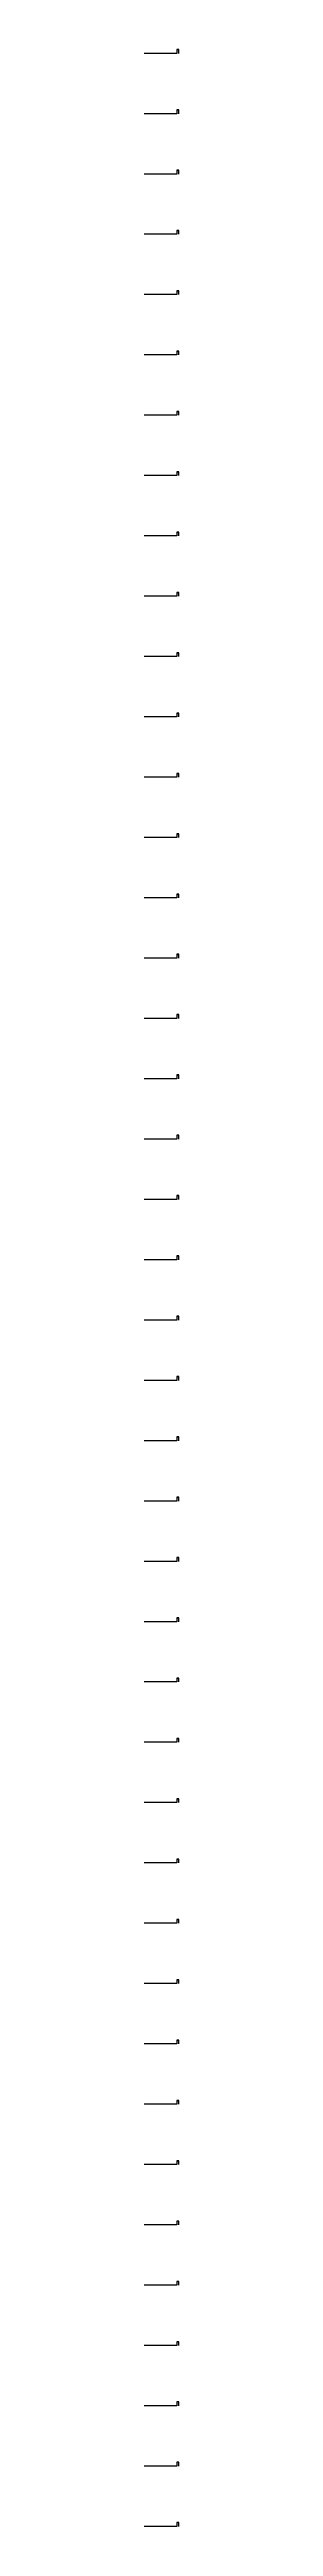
# Model space of a CAD drawing. Header units: millimetres. Extents: x -4379 to 694, y -18291 to 2656.
# Drawn here: x -144 to 0, y -18291 to -8025 of the extents above; entities that cross this region are included whole.
import ezdxf
from ezdxf.enums import TextEntityAlignment as Align

# ---------------------------------------------------------------- set-up
doc = ezdxf.new("R2010")
doc.units = ezdxf.units.MM
doc.layers.add('Def_model', color=7, linetype='Continuous', plot=False)
doc.styles.add('Arial', font='arial.ttf', dxfattribs={"height": 2.5})

msp = doc.modelspace()

# ---------------------------------------------------------------- linework, layer by layer
at = {"layer": 'Def_model', "color": 1, "lineweight": 30}
for points in [[(0, -8040.66), (0, -8024.795), (-8.453, -8024.795), (-8.453, -8040.66), (-144.31, -8040.66)], [(0, -8290.66), (0, -8274.795), (-8.453, -8274.795), (-8.453, -8290.66), (-144.31, -8290.66)], [(0, -8540.66), (0, -8524.795), (-8.453, -8524.795), (-8.453, -8540.66), (-144.31, -8540.66)], [(0, -8790.66), (0, -8774.795), (-8.453, -8774.795), (-8.453, -8790.66), (-144.31, -8790.66)], [(0, -9040.66), (0, -9024.795), (-8.453, -9024.795), (-8.453, -9040.66), (-144.31, -9040.66)], [(0, -9290.66), (0, -9274.795), (-8.453, -9274.795), (-8.453, -9290.66), (-144.31, -9290.66)], [(0, -9540.66), (0, -9524.795), (-8.453, -9524.795), (-8.453, -9540.66), (-144.31, -9540.66)], [(0, -9790.66), (0, -9774.795), (-8.453, -9774.795), (-8.453, -9790.66), (-144.31, -9790.66)], [(0, -10040.66), (0, -10024.795), (-8.453, -10024.795), (-8.453, -10040.66), (-144.31, -10040.66)], [(0, -10290.66), (0, -10274.795), (-8.453, -10274.795), (-8.453, -10290.66), (-144.31, -10290.66)], [(0, -10540.66), (0, -10524.795), (-8.453, -10524.795), (-8.453, -10540.66), (-144.31, -10540.66)], [(0, -10790.66), (0, -10774.795), (-8.453, -10774.795), (-8.453, -10790.66), (-144.31, -10790.66)], [(0, -11040.66), (0, -11024.795), (-8.453, -11024.795), (-8.453, -11040.66), (-144.31, -11040.66)], [(0, -11290.66), (0, -11274.795), (-8.453, -11274.795), (-8.453, -11290.66), (-144.31, -11290.66)], [(0, -11540.66), (0, -11524.795), (-8.453, -11524.795), (-8.453, -11540.66), (-144.31, -11540.66)], [(0, -11790.66), (0, -11774.795), (-8.453, -11774.795), (-8.453, -11790.66), (-144.31, -11790.66)], [(0, -12040.66), (0, -12024.795), (-8.453, -12024.795), (-8.453, -12040.66), (-144.31, -12040.66)], [(0, -12290.66), (0, -12274.795), (-8.453, -12274.795), (-8.453, -12290.66), (-144.31, -12290.66)], [(0, -12540.66), (0, -12524.795), (-8.453, -12524.795), (-8.453, -12540.66), (-144.31, -12540.66)], [(0, -12790.66), (0, -12774.795), (-8.453, -12774.795), (-8.453, -12790.66), (-144.31, -12790.66)], [(0, -13040.66), (0, -13024.795), (-8.453, -13024.795), (-8.453, -13040.66), (-144.31, -13040.66)], [(0, -13290.66), (0, -13274.795), (-8.453, -13274.795), (-8.453, -13290.66), (-144.31, -13290.66)], [(0, -13540.66), (0, -13524.795), (-8.453, -13524.795), (-8.453, -13540.66), (-144.31, -13540.66)], [(0, -13790.66), (0, -13774.795), (-8.453, -13774.795), (-8.453, -13790.66), (-144.31, -13790.66)], [(0, -14040.66), (0, -14024.795), (-8.453, -14024.795), (-8.453, -14040.66), (-144.31, -14040.66)], [(0, -14290.66), (0, -14274.795), (-8.453, -14274.795), (-8.453, -14290.66), (-144.31, -14290.66)], [(0, -14540.66), (0, -14524.795), (-8.453, -14524.795), (-8.453, -14540.66), (-144.31, -14540.66)], [(0, -14790.66), (0, -14774.795), (-8.453, -14774.795), (-8.453, -14790.66), (-144.31, -14790.66)], [(0, -15040.66), (0, -15024.795), (-8.453, -15024.795), (-8.453, -15040.66), (-144.31, -15040.66)], [(0, -15290.66), (0, -15274.795), (-8.453, -15274.795), (-8.453, -15290.66), (-144.31, -15290.66)], [(0, -15540.66), (0, -15524.795), (-8.453, -15524.795), (-8.453, -15540.66), (-144.31, -15540.66)], [(0, -15790.66), (0, -15774.795), (-8.453, -15774.795), (-8.453, -15790.66), (-144.31, -15790.66)], [(0, -16040.66), (0, -16024.795), (-8.453, -16024.795), (-8.453, -16040.66), (-144.31, -16040.66)], [(0, -16290.66), (0, -16274.795), (-8.453, -16274.795), (-8.453, -16290.66), (-144.31, -16290.66)], [(0, -16540.66), (0, -16524.795), (-8.453, -16524.795), (-8.453, -16540.66), (-144.31, -16540.66)], [(0, -16790.66), (0, -16774.795), (-8.453, -16774.795), (-8.453, -16790.66), (-144.31, -16790.66)], [(0, -17040.66), (0, -17024.795), (-8.453, -17024.795), (-8.453, -17040.66), (-144.31, -17040.66)], [(0, -17290.66), (0, -17274.795), (-8.453, -17274.795), (-8.453, -17290.66), (-144.31, -17290.66)], [(0, -17540.66), (0, -17524.795), (-8.453, -17524.795), (-8.453, -17540.66), (-144.31, -17540.66)], [(0, -17790.66), (0, -17774.795), (-8.453, -17774.795), (-8.453, -17790.66), (-144.31, -17790.66)], [(0, -18040.66), (0, -18024.795), (-8.453, -18024.795), (-8.453, -18040.66), (-144.31, -18040.66)], [(0, -18290.66), (0, -18274.795), (-8.453, -18274.795), (-8.453, -18290.66), (-144.31, -18290.66)]]:
    msp.add_lwpolyline(points, dxfattribs=at)

# ---------------------------------------------------------------- texts
at = {"layer": 'Def_model', "color": 1, "style": 'Arial'}
for s, p in [('34', (-4.214, -8027.279)), ('35', (-4.214, -8277.279)), ('36', (-4.214, -8527.279)), ('37', (-4.214, -8777.279)), ('38', (-4.214, -9027.279)), ('39', (-4.214, -9277.279)), ('40', (-4.214, -9527.279)), ('41', (-4.214, -9777.279)), ('42', (-4.214, -10027.279)), ('43', (-4.214, -10277.279)), ('44', (-4.214, -10527.279)), ('45', (-4.214, -10777.279)), ('46', (-4.214, -11027.279)), ('47', (-4.214, -11277.279)), ('48', (-4.214, -11527.279)), ('49', (-4.214, -11777.279)), ('50', (-4.214, -12027.279)), ('51', (-4.214, -12277.279)), ('52', (-4.214, -12527.279)), ('53', (-4.214, -12777.279)), ('54', (-4.214, -13027.279)), ('55', (-4.214, -13277.279)), ('56', (-4.214, -13527.279)), ('57', (-4.214, -13777.279)), ('58', (-4.214, -14027.279)), ('59', (-4.214, -14277.279)), ('60', (-4.214, -14527.279)), ('61', (-4.214, -14777.279)), ('62', (-4.214, -15027.279)), ('63', (-4.214, -15277.279)), ('64', (-4.214, -15527.279)), ('65', (-4.214, -15777.279)), ('66', (-4.214, -16027.279)), ('67', (-4.214, -16277.279)), ('68', (-4.214, -16527.279)), ('69', (-4.214, -16777.279)), ('70', (-4.214, -17027.279)), ('71', (-4.214, -17277.279)), ('72', (-4.214, -17527.279)), ('73', (-4.214, -17777.279)), ('74', (-4.214, -18027.279)), ('75', (-4.214, -18277.279))]:
    msp.add_text(s, height=2.5, dxfattribs=at).set_placement(p, align=Align.MIDDLE_CENTER)

doc.saveas('drawing.dxf')
